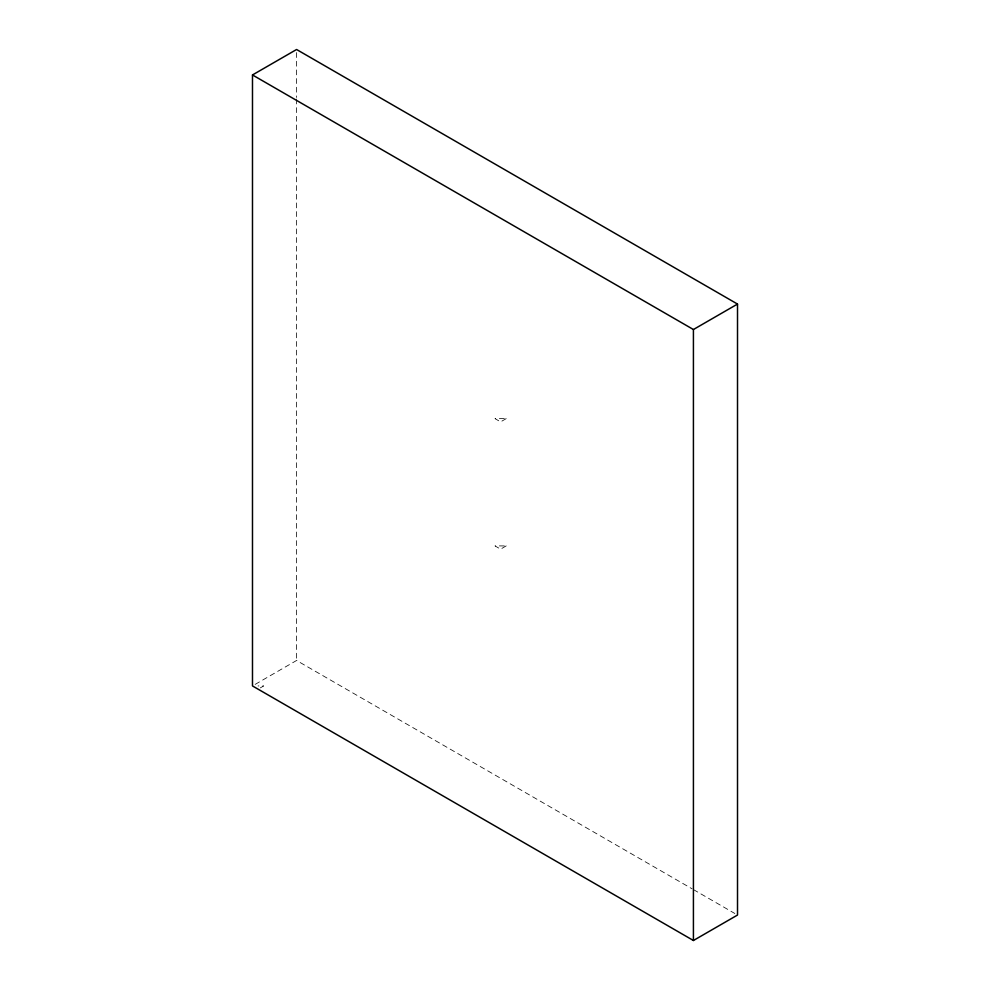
<?xml version="1.0" encoding="UTF-8"?>
<svg xmlns="http://www.w3.org/2000/svg" width="990" height="990" viewBox="0 0 990 990"><rect width="100%" height="100%" fill="white"/><g stroke="black" fill="none" stroke-linecap="round" stroke-linejoin="round"><path stroke-width="0.74" stroke-dasharray="4.95 3.71" d="M255.16 684.387L296.579 660.479L692.084 888.81M260.333 687.877L263.687 685.934L258.093 685.934M693.421 889.589L734.84 913.498M296.579 52.594L296.579 97.453M296.579 99L296.579 660.479M506.199 418.634L500.606 421.864L495 418.634L506.199 418.634M506.199 545.911L500.606 549.153L495 545.911L506.199 545.911"/><path stroke-width="1.49" d="M252.487 74.955L296.579 49.5L737.513 304.066L737.513 915.045L693.421 940.5L252.487 685.934L252.487 74.955L693.421 329.522L737.513 304.066M693.421 329.522L693.421 940.5"/></g></svg>
